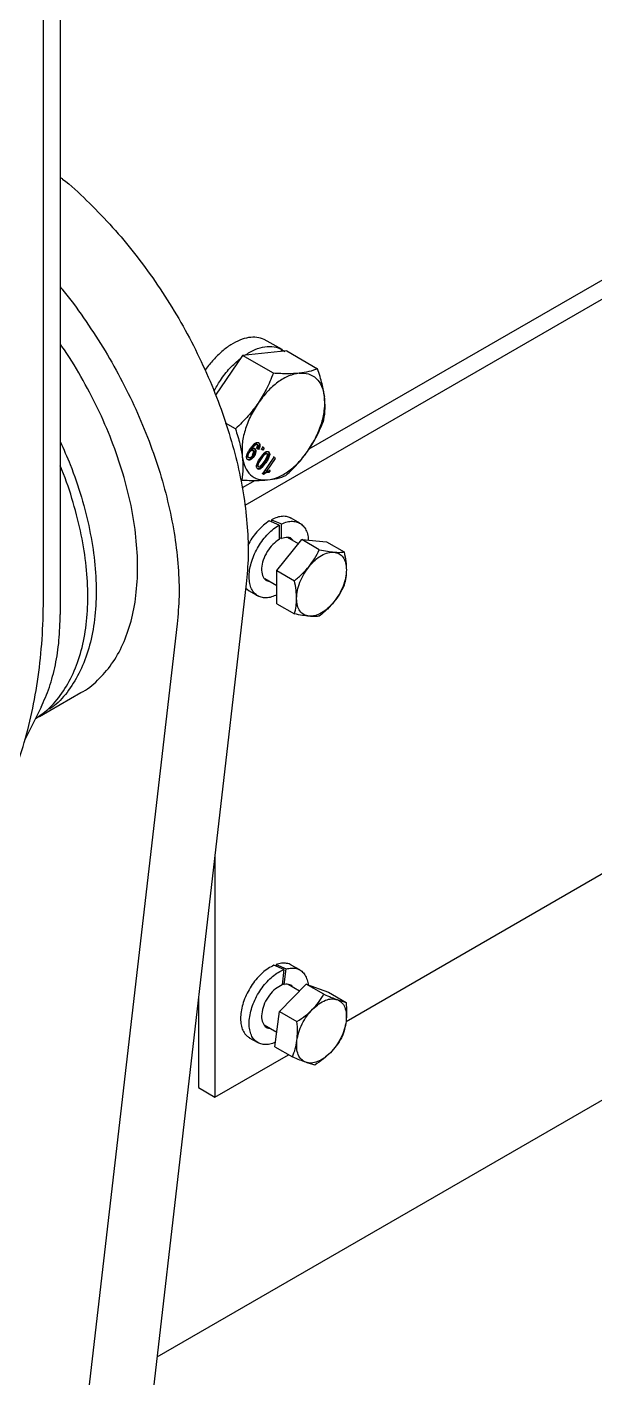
# Model space of a CAD drawing. Header units: millimetres. Extents: x 861 to 27901, y 673 to 17923.
# Drawn here: x 24084.3 to 24199.5, y 6412.9 to 6686.9 of the extents above; entities that cross this region are included whole.
import ezdxf

# ---------------------------------------------------------------- set-up
doc = ezdxf.new("R2010")
doc.units = ezdxf.units.MM
doc.header["$LTSCALE"] = 33.3

msp = doc.modelspace()

# ---------------------------------------------------------------- linework, layer by layer
at = {"color": 7, "linetype": 'Continuous', "lineweight": 25}
for p, q in [((24638.24, 6884.14), (24128.5, 6589.87)), ((24741.95, 6781.51), (24110.69, 6417.09)), ((24091.06, 6704.36), (24091.06, 6567.78)), ((24087.69, 6571.73), (24087.69, 6695.82)), ((24234.29, 6654.83), (24141.52, 6601.28)), ((24136.05, 6621.51), (24132.42, 6623.58)), ((24132.99, 6623.26), (24133.55, 6622.93)), ((24128.03, 6620.31), (24122.56, 6612.28)), ((24137.01, 6621.22), (24128.03, 6620.31)), ((24134.29, 6616.7), (24128.03, 6620.31)), ((24136.05, 6621.51), (24135.81, 6621.09)), ((24136.02, 6621.47), (24136.59, 6621.13)), ((24137.01, 6621.22), (24143.27, 6617.6)), ((24126.6, 6605.42), (24124.62, 6606.56)), ((24131.39, 6602.55), (24131.25, 6602.63)), ((24129.13, 6599.69), (24129.27, 6599.61)), ((24129.29, 6600.71), (24129.43, 6600.63)), ((24129.79, 6601.44), (24129.74, 6601.36)), ((24129.74, 6601.36), (24129.85, 6601.42)), ((24129.88, 6601.28), (24129.74, 6601.36)), ((24129.93, 6601.36), (24129.79, 6601.44)), ((24129.93, 6601.36), (24129.88, 6601.28)), ((24130.05, 6601.1), (24129.91, 6601.18)), ((24129.99, 6600.12), (24130.13, 6600.04)), ((24130.24, 6601.02), (24130.1, 6601.1)), ((24130.34, 6599.81), (24130.2, 6599.89)), ((24130.58, 6601.34), (24130.44, 6601.43)), ((24130.97, 6602.25), (24130.83, 6602.33)), ((24131.03, 6601.41), (24130.89, 6601.49)), ((24131.11, 6602.18), (24130.97, 6602.26)), ((24131.29, 6601.25), (24131.03, 6601.41)), ((24131.29, 6601.25), (24131.15, 6601.33)), ((24131.77, 6601.38), (24131.91, 6601.3)), ((24131.91, 6601.3), (24132.2, 6601.73)), ((24132.14, 6601.09), (24131.91, 6601.3)), ((24132.14, 6601.09), (24132, 6601.17)), ((24132.2, 6601.73), (24132.06, 6601.81)), ((24132.43, 6601.52), (24132.14, 6601.09)), ((24132.17, 6596.31), (24134.46, 6599.65)), ((24132.18, 6601.7), (24132.29, 6601.6)), ((24132.2, 6601.73), (24132.43, 6601.52)), ((24132.43, 6601.52), (24132.29, 6601.6)), ((24132.95, 6600.41), (24132.81, 6600.49)), ((24132.95, 6600.43), (24133.1, 6600.35)), ((24133.22, 6600.82), (24133.36, 6600.73)), ((24133.53, 6600.05), (24133.39, 6600.13)), ((24134.46, 6599.65), (24134.32, 6599.73)), ((24134.46, 6599.65), (24134.68, 6599.44)), ((24129.04, 6599.19), (24128.9, 6599.27)), ((24129.47, 6599.54), (24129.48, 6599.54)), ((24131.05, 6597.35), (24130.91, 6597.43)), ((24131.11, 6597.31), (24131.24, 6597.24)), ((24131.17, 6597.81), (24131.31, 6597.73)), ((24131.7, 6597.74), (24131.56, 6597.82)), ((24132.4, 6598.81), (24132.54, 6598.73)), ((24132.77, 6598.52), (24132.63, 6598.6)), ((24132.9, 6596.84), (24132.76, 6596.92)), ((24134.68, 6599.44), (24132.9, 6596.84)), ((24132.9, 6596.84), (24133.64, 6596.96)), ((24133.42, 6596.92), (24133.23, 6596.64)), ((24133.64, 6596.96), (24133.37, 6596.56)), ((24133.64, 6596.96), (24133.5, 6597.04)), ((24134.43, 6599.62), (24134.54, 6599.53)), ((24134.68, 6599.44), (24134.54, 6599.53)), ((24127.88, 6595.04), (24127.61, 6595.19)), ((24130.58, 6594.96), (24127.95, 6593.44)), ((24132.17, 6596.31), (24132.03, 6596.39)), ((24132.32, 6596.17), (24132.17, 6596.31)), ((24133.37, 6596.56), (24133.23, 6596.64)), ((24135.5, 6585.91), (24133.45, 6586.73)), ((24133.9, 6586.99), (24133.9, 6586.55)), ((24133.9, 6586.99), (24135.94, 6586.14)), ((24135.94, 6583.2), (24135.94, 6586.14)), ((24139.66, 6586.28), (24137.92, 6587.28)), ((24135.48, 6583.39), (24135.94, 6583.2)), ((24135.5, 6585.91), (24135.5, 6582.99)), ((24139.37, 6582.11), (24137.15, 6583.39)), ((24135, 6576.68), (24140.05, 6582.95)), ((24143.61, 6580.89), (24140.05, 6582.95)), ((24140.05, 6582.95), (24145.09, 6582.5)), ((24145.09, 6582.5), (24148.66, 6580.44)), ((24132.54, 6575.06), (24135, 6573.64)), ((24135, 6576.68), (24138.56, 6574.62)), ((24135, 6569.95), (24135, 6576.68)), ((24128.81, 6573.96), (24098.35, 6310.28)), ((24128.71, 6573.1), (24129.41, 6572.54)), ((24129.41, 6572.54), (24131.15, 6571.53)), ((24135, 6569.95), (24138.56, 6567.89)), ((24114.8, 6565.87), (24084.33, 6302.19)), ((24086.85, 6547.07), (24095.26, 6551.93)), ((24087.17, 6548.93), (24083.91, 6542.36)), ((24149.04, 6485.2), (24260.7, 6549.66)), ((24086.85, 6547.08), (24086.25, 6546.82)), ((24122.45, 6518.92), (24122.45, 6469.85)), ((24136.45, 6495.72), (24134.41, 6496.6)), ((24134.85, 6496.77), (24134.8, 6496.43)), ((24134.85, 6496.77), (24136.88, 6495.86)), ((24136.45, 6495.72), (24136.05, 6492.6)), ((24136.48, 6492.72), (24136.88, 6495.86)), ((24139.66, 6495.64), (24137.92, 6496.64)), ((24135.53, 6487.22), (24140.97, 6492.76)), ((24136.09, 6492.9), (24136.48, 6492.72)), ((24144.53, 6490.71), (24140.97, 6492.76)), ((24140.97, 6492.76), (24145.49, 6491.13)), ((24139.58, 6491.35), (24137.29, 6492.67)), ((24145.49, 6491.13), (24149.05, 6489.07)), ((24119.09, 6489.81), (24119.09, 6471.79)), ((24134.6, 6480.05), (24135.53, 6487.22)), ((24135.53, 6487.22), (24139.09, 6485.17)), ((24129.41, 6481.9), (24131.15, 6480.9)), ((24132.41, 6484.51), (24134.98, 6483.02)), ((24134.6, 6480.05), (24138.17, 6477.99)), ((24122.45, 6469.85), (24137.36, 6478.46)), ((24119.09, 6471.79), (24122.45, 6469.85))]:
    msp.add_line(p, q, dxfattribs=at)
for points, knots in [([(24091.06, 6656.47), (24091.22, 6656.35), (24093.05, 6654.97), (24096.44, 6651.81), (24101.16, 6647.02), (24105.65, 6641.73), (24109.87, 6636.08), (24113.78, 6630.12), (24117.32, 6623.91), (24120.46, 6617.52), (24123.16, 6611.03), (24125.4, 6604.5), (24127.15, 6598.01), (24128.38, 6591.63), (24129.08, 6585.45), (24129.29, 6579.49), (24128.97, 6575.8), (24128.81, 6573.96)], [0, 0, 0, 0, 0.007001, 0.07793, 0.148858, 0.219787, 0.290715, 0.361644, 0.432572, 0.503501, 0.574429, 0.645358, 0.716286, 0.787215, 0.858143, 0.929072, 1, 1, 1, 1]), ([(24091.06, 6634.21), (24091.24, 6634), (24092.91, 6632.04), (24095.84, 6627.97), (24099.77, 6622.04), (24103.3, 6615.82), (24106.45, 6609.43), (24109.15, 6602.93), (24111.39, 6596.41), (24113.13, 6589.92), (24114.37, 6583.54), (24115.07, 6577.36), (24115.27, 6571.4), (24114.95, 6567.71), (24114.8, 6565.87)], [0, 0, 0, 0, 0.010714, 0.100649, 0.190584, 0.280519, 0.370454, 0.460389, 0.550325, 0.64026, 0.730195, 0.82013, 0.910065, 1, 1, 1, 1]), ([(24095.26, 6551.93), (24095.26, 6551.93), (24096.55, 6552.49), (24098.7, 6554.37), (24101.6, 6557.58), (24103.87, 6561.62), (24105.53, 6566.29), (24106.53, 6571.54), (24106.87, 6577.28), (24106.53, 6583.4), (24105.53, 6589.81), (24103.87, 6596.4), (24101.59, 6603.04), (24098.74, 6609.64), (24095.31, 6616.04), (24092.71, 6620.4), (24091.17, 6622.47), (24091.06, 6622.62)], [0, 0, 0, 0, 0.0000474, 0.0764931, 0.1529388, 0.2293846, 0.3058303, 0.382276, 0.4587217, 0.5351675, 0.6116132, 0.6880589, 0.7645046, 0.8409504, 0.9173961, 0.9938418, 1, 1, 1, 1]), ([(24132.42, 6623.58), (24131.94, 6623.74), (24130.98, 6624.08), (24129.3, 6624), (24127.52, 6623.49), (24125.68, 6622.54), (24123.85, 6621.19), (24122.13, 6619.47), (24120.98, 6618.14), (24120.5, 6617.36), (24120.47, 6617.31)], [0, 0, 0, 0, 0.141507, 0.283013, 0.42452, 0.566026, 0.707533, 0.849039, 0.990546, 1, 1, 1, 1]), ([(24122.24, 6613.05), (24122.66, 6613.8), (24123.59, 6615.48), (24125.44, 6617.81), (24126.9, 6619.08), (24127.63, 6619.72)], [0, 0, 0, 0, 0.287398, 0.643699, 1, 1, 1, 1]), ([(24134.29, 6616.7), (24133.84, 6615.58), (24133, 6613.49), (24131.77, 6611.54), (24131.19, 6610.62)], [0, 0, 0, 0, 0.532771, 1, 1, 1, 1]), ([(24139.53, 6616.72), (24138.79, 6616.66), (24137.19, 6616.55), (24135.3, 6616.65), (24134.29, 6616.7)], [0, 0, 0, 0, 0.467229, 1, 1, 1, 1]), ([(24143.27, 6617.6), (24142.71, 6617.4), (24141.65, 6617), (24140.21, 6616.81), (24139.53, 6616.72)], [0, 0, 0, 0, 0.532771, 1, 1, 1, 1]), ([(24144.66, 6611.98), (24144.52, 6612.82), (24144.23, 6614.62), (24143.6, 6616.57), (24143.27, 6617.6)], [0, 0, 0, 0, 0.467229, 1, 1, 1, 1]), ([(24131.19, 6610.62), (24130.55, 6609.75), (24129.17, 6607.88), (24127.49, 6606.27), (24126.6, 6605.42)], [0, 0, 0, 0, 0.467229, 1, 1, 1, 1]), ([(24144.55, 6607.23), (24144.66, 6608.01), (24144.87, 6609.47), (24144.73, 6611.18), (24144.66, 6611.98)], [0, 0, 0, 0, 0.532771, 1, 1, 1, 1]), ([(24126.6, 6605.42), (24126.93, 6604.38), (24127.56, 6602.43), (24127.85, 6600.63), (24127.99, 6599.79)], [0, 0, 0, 0, 0.532771, 1, 1, 1, 1]), ([(24141.45, 6601.15), (24142.03, 6602.07), (24143.26, 6604.02), (24144.1, 6606.11), (24144.55, 6607.23)], [0, 0, 0, 0, 0.467229, 1, 1, 1, 1]), ([(24091.06, 6602.86), (24091.76, 6601.3), (24093.44, 6597.56), (24095.45, 6591.54), (24097.12, 6584.96), (24098.12, 6578.55), (24098.46, 6572.42), (24098.12, 6566.68), (24097.12, 6561.43), (24095.47, 6556.75), (24093.17, 6552.77), (24090.94, 6550.01), (24089.31, 6548.87), (24088.83, 6548.54)], [0, 0, 0, 0, 0.0703021, 0.1690464, 0.2677907, 0.366535, 0.4652793, 0.5640236, 0.662768, 0.7615123, 0.8602566, 0.9590009, 1, 1, 1, 1]), ([(24129.55, 6601.34), (24129.69, 6601.54), (24129.97, 6601.94), (24130.38, 6602.37), (24130.73, 6602.61), (24130.98, 6602.69), (24131.21, 6602.68), (24131.33, 6602.6), (24131.39, 6602.55)], [0, 0, 0, 0, 0.2504849, 0.5001185, 0.6278992, 0.7500924, 0.8749937, 1, 1, 1, 1]), ([(24131.25, 6602.63), (24131.3, 6602.57), (24131.39, 6602.47), (24131.43, 6602.27), (24131.43, 6602.04), (24131.35, 6601.7), (24131.21, 6601.45), (24131.15, 6601.33)], [0, 0, 0, 0, 0.2498592, 0.3759562, 0.5004816, 0.7498465, 1, 1, 1, 1]), ([(24131.39, 6602.55), (24131.44, 6602.49), (24131.53, 6602.39), (24131.57, 6602.19), (24131.57, 6601.95), (24131.49, 6601.62), (24131.35, 6601.37), (24131.29, 6601.25)], [0, 0, 0, 0, 0.249859, 0.375718, 0.500481, 0.749846, 1, 1, 1, 1]), ([(24127.99, 6599.79), (24128.06, 6598.99), (24128.2, 6597.28), (24127.99, 6595.82), (24127.88, 6595.04)], [0, 0, 0, 0, 0.467229, 1, 1, 1, 1]), ([(24129.04, 6599.19), (24129, 6599.24), (24128.91, 6599.35), (24128.85, 6599.58), (24128.85, 6599.86), (24128.94, 6600.27), (24129.18, 6600.78), (24129.43, 6601.15), (24129.55, 6601.34)], [0, 0, 0, 0, 0.1250636, 0.2500896, 0.37511, 0.5001694, 0.749441, 1, 1, 1, 1]), ([(24129.13, 6599.69), (24129.09, 6599.74), (24129.03, 6599.82), (24129.01, 6599.99), (24129.03, 6600.13), (24129.07, 6600.28), (24129.15, 6600.48), (24129.24, 6600.62), (24129.29, 6600.71)], [0, 0, 0, 0, 0.2490172, 0.3718447, 0.4993648, 0.6232259, 0.7498924, 1, 1, 1, 1]), ([(24130.34, 6599.81), (24130.24, 6599.67), (24130.09, 6599.46), (24129.85, 6599.26), (24129.66, 6599.15), (24129.48, 6599.08), (24129.25, 6599.06), (24129.13, 6599.14), (24129.04, 6599.19)], [0, 0, 0, 0, 0.249869, 0.376454, 0.500348, 0.627239, 0.750824, 1, 1, 1, 1]), ([(24129.27, 6599.61), (24129.23, 6599.66), (24129.17, 6599.74), (24129.15, 6599.91), (24129.17, 6600.05), (24129.21, 6600.2), (24129.29, 6600.4), (24129.38, 6600.54), (24129.43, 6600.63)], [0, 0, 0, 0, 0.249017, 0.372138, 0.499365, 0.623562, 0.749893, 1, 1, 1, 1]), ([(24130.2, 6599.89), (24130.1, 6599.75), (24129.95, 6599.54), (24129.71, 6599.34), (24129.52, 6599.23), (24129.34, 6599.16), (24129.23, 6599.16), (24129.18, 6599.15)], [0, 0, 0, 0, 0.332793, 0.501654, 0.666398, 0.835694, 1, 1, 1, 1]), ([(24130.13, 6600.04), (24130.06, 6599.95), (24129.93, 6599.77), (24129.72, 6599.61), (24129.56, 6599.54), (24129.41, 6599.52), (24129.33, 6599.58), (24129.27, 6599.61)], [0, 0, 0, 0, 0.25025, 0.499842, 0.629576, 0.750665, 1, 1, 1, 1]), ([(24129.29, 6600.71), (24129.36, 6600.8), (24129.45, 6600.93), (24129.6, 6601.06), (24129.72, 6601.13), (24129.83, 6601.18), (24129.97, 6601.19), (24130.05, 6601.14), (24130.1, 6601.1)], [0, 0, 0, 0, 0.2499766, 0.3779151, 0.500342, 0.6271064, 0.750811, 1, 1, 1, 1]), ([(24129.43, 6600.63), (24129.5, 6600.72), (24129.59, 6600.85), (24129.74, 6600.98), (24129.86, 6601.05), (24129.97, 6601.09), (24130.11, 6601.11), (24130.19, 6601.06), (24130.24, 6601.02)], [0, 0, 0, 0, 0.249976, 0.378222, 0.500342, 0.627452, 0.750811, 1, 1, 1, 1]), ([(24130.97, 6602.26), (24130.93, 6602.29), (24130.86, 6602.34), (24130.71, 6602.34), (24130.54, 6602.27), (24130.21, 6602), (24129.98, 6601.69), (24129.79, 6601.44)], [0, 0, 0, 0, 0.125207, 0.25031, 0.375339, 0.50062, 1, 1, 1, 1]), ([(24129.88, 6601.28), (24129.94, 6601.32), (24130.08, 6601.4), (24130.27, 6601.45), (24130.44, 6601.44), (24130.53, 6601.38), (24130.58, 6601.34)], [0, 0, 0, 0, 0.248943, 0.49945, 0.750285, 1, 1, 1, 1]), ([(24131.11, 6602.18), (24131.07, 6602.2), (24131, 6602.26), (24130.85, 6602.26), (24130.68, 6602.19), (24130.35, 6601.92), (24130.12, 6601.61), (24129.93, 6601.36)], [0, 0, 0, 0, 0.125207, 0.25031, 0.375339, 0.50062, 1, 1, 1, 1]), ([(24130.1, 6601.1), (24130.15, 6601.05), (24130.21, 6600.98), (24130.24, 6600.82), (24130.23, 6600.69), (24130.2, 6600.54), (24130.13, 6600.35), (24130.05, 6600.21), (24129.99, 6600.12)], [0, 0, 0, 0, 0.24952, 0.373528, 0.499888, 0.62379, 0.750316, 1, 1, 1, 1]), ([(24130.24, 6601.02), (24130.29, 6600.97), (24130.35, 6600.9), (24130.38, 6600.74), (24130.37, 6600.61), (24130.34, 6600.46), (24130.27, 6600.27), (24130.19, 6600.13), (24130.13, 6600.04)], [0, 0, 0, 0, 0.2495205, 0.3738508, 0.4998888, 0.6240956, 0.7503154, 1, 1, 1, 1]), ([(24130.44, 6601.43), (24130.45, 6601.41), (24130.49, 6601.37), (24130.54, 6601.29), (24130.59, 6601.16), (24130.61, 6600.97), (24130.59, 6600.76), (24130.53, 6600.54), (24130.42, 6600.24), (24130.29, 6600.03), (24130.2, 6599.89)], [0, 0, 0, 0, 0.062611, 0.125226, 0.250194, 0.373586, 0.500286, 0.62458, 0.750412, 1, 1, 1, 1]), ([(24130.58, 6601.34), (24130.61, 6601.31), (24130.67, 6601.24), (24130.73, 6601.08), (24130.75, 6600.89), (24130.73, 6600.68), (24130.67, 6600.45), (24130.56, 6600.15), (24130.43, 6599.95), (24130.34, 6599.81)], [0, 0, 0, 0, 0.125074, 0.250064, 0.373261, 0.500199, 0.624296, 0.750369, 1, 1, 1, 1]), ([(24130.89, 6601.49), (24130.93, 6601.57), (24131.01, 6601.72), (24131.06, 6601.91), (24131.07, 6602.04), (24131.05, 6602.16), (24131, 6602.22), (24130.97, 6602.26)], [0, 0, 0, 0, 0.2770743, 0.499914, 0.6248343, 0.7503808, 1, 1, 1, 1]), ([(24131.03, 6601.41), (24131.07, 6601.49), (24131.15, 6601.64), (24131.2, 6601.83), (24131.21, 6601.96), (24131.19, 6602.05), (24131.16, 6602.13), (24131.13, 6602.16), (24131.11, 6602.18)], [0, 0, 0, 0, 0.276477, 0.499318, 0.623718, 0.749496, 0.874756, 1, 1, 1, 1]), ([(24131.64, 6599.56), (24131.77, 6599.75), (24132.04, 6600.12), (24132.41, 6600.54), (24132.74, 6600.77), (24132.98, 6600.87), (24133.2, 6600.86), (24133.3, 6600.77), (24133.36, 6600.73)], [0, 0, 0, 0, 0.250476, 0.500347, 0.625768, 0.750176, 0.87497, 1, 1, 1, 1]), ([(24131.72, 6599.43), (24131.91, 6599.7), (24132.15, 6600.04), (24132.48, 6600.37), (24132.66, 6600.47), (24132.83, 6600.51), (24132.91, 6600.45), (24132.95, 6600.43)], [0, 0, 0, 0, 0.50041, 0.625613, 0.75058, 0.875344, 1, 1, 1, 1]), ([(24131.86, 6599.35), (24132.05, 6599.62), (24132.29, 6599.96), (24132.62, 6600.29), (24132.8, 6600.39), (24132.97, 6600.43), (24133.05, 6600.37), (24133.1, 6600.35)], [0, 0, 0, 0, 0.50041, 0.625613, 0.75058, 0.875344, 1, 1, 1, 1]), ([(24132.95, 6600.43), (24132.99, 6600.39), (24133.05, 6600.31), (24133.05, 6600.1), (24133.01, 6599.88), (24132.82, 6599.43), (24132.58, 6599.08), (24132.4, 6598.81)], [0, 0, 0, 0, 0.124696, 0.249462, 0.374432, 0.499637, 1, 1, 1, 1]), ([(24133.1, 6600.35), (24133.13, 6600.31), (24133.19, 6600.23), (24133.19, 6600.02), (24133.15, 6599.8), (24132.96, 6599.35), (24132.73, 6599), (24132.54, 6598.73)], [0, 0, 0, 0, 0.124696, 0.249462, 0.374432, 0.499637, 1, 1, 1, 1]), ([(24133.39, 6600.13), (24133.35, 6600), (24133.28, 6599.73), (24133.02, 6599.21), (24132.78, 6598.85), (24132.63, 6598.6)], [0, 0, 0, 0, 0.249754, 0.499871, 1, 1, 1, 1]), ([(24133.53, 6600.05), (24133.49, 6599.92), (24133.42, 6599.65), (24133.16, 6599.13), (24132.92, 6598.76), (24132.77, 6598.52)], [0, 0, 0, 0, 0.249754, 0.499871, 1, 1, 1, 1]), ([(24133.22, 6600.82), (24133.28, 6600.73), (24133.38, 6600.61), (24133.42, 6600.35), (24133.4, 6600.21), (24133.39, 6600.13)], [0, 0, 0, 0, 0.499036, 0.74951, 1, 1, 1, 1]), ([(24133.36, 6600.73), (24133.42, 6600.65), (24133.52, 6600.53), (24133.55, 6600.3), (24133.55, 6600.16), (24133.54, 6600.09), (24133.53, 6600.05)], [0, 0, 0, 0, 0.498795, 0.749148, 0.874576, 1, 1, 1, 1]), ([(24136.85, 6595.95), (24137.75, 6596.8), (24139.43, 6598.41), (24140.81, 6600.28), (24141.45, 6601.15)], [0, 0, 0, 0, 0.532771, 1, 1, 1, 1]), ([(24086.04, 6546.66), (24086.9, 6547.24), (24088.92, 6548.61), (24091.49, 6551.7), (24093.78, 6555.69), (24095.43, 6560.37), (24096.44, 6565.62), (24096.78, 6571.36), (24096.44, 6577.48), (24095.44, 6583.9), (24093.75, 6590.47), (24092.25, 6595.2), (24091.17, 6597.65), (24091.06, 6597.92)], [0, 0, 0, 0, 0.075256, 0.176629, 0.278001, 0.379374, 0.480746, 0.582119, 0.683492, 0.784864, 0.886237, 0.987609, 1, 1, 1, 1]), ([(24131.05, 6597.35), (24131, 6597.4), (24130.91, 6597.5), (24130.85, 6597.74), (24130.87, 6598.04), (24131.08, 6598.68), (24131.39, 6599.17), (24131.64, 6599.56)], [0, 0, 0, 0, 0.125373, 0.250644, 0.375698, 0.501113, 1, 1, 1, 1]), ([(24132.77, 6598.52), (24132.63, 6598.34), (24132.37, 6597.96), (24131.99, 6597.54), (24131.67, 6597.3), (24131.42, 6597.21), (24131.21, 6597.22), (24131.1, 6597.31), (24131.05, 6597.35)], [0, 0, 0, 0, 0.2504817, 0.5003456, 0.6317049, 0.7502211, 0.8749867, 1, 1, 1, 1]), ([(24131.17, 6597.81), (24131.14, 6597.85), (24131.08, 6597.93), (24131.07, 6598.13), (24131.11, 6598.36), (24131.31, 6598.81), (24131.54, 6599.16), (24131.72, 6599.43)], [0, 0, 0, 0, 0.124745, 0.249484, 0.374471, 0.499648, 1, 1, 1, 1]), ([(24132.63, 6598.6), (24132.49, 6598.42), (24132.23, 6598.04), (24131.85, 6597.62), (24131.53, 6597.39), (24131.29, 6597.29), (24131.17, 6597.31), (24131.11, 6597.32)], [0, 0, 0, 0, 0.293294, 0.585865, 0.739865, 0.87845, 1, 1, 1, 1]), ([(24131.27, 6597.76), (24131.26, 6597.76), (24131.24, 6597.76), (24131.21, 6597.78), (24131.18, 6597.8), (24131.17, 6597.81)], [0, 0, 0, 0, 0.1703505, 0.5851621, 1, 1, 1, 1]), ([(24131.31, 6597.73), (24131.28, 6597.77), (24131.22, 6597.85), (24131.21, 6598.05), (24131.25, 6598.28), (24131.45, 6598.73), (24131.68, 6599.08), (24131.86, 6599.35)], [0, 0, 0, 0, 0.124745, 0.249484, 0.374471, 0.499648, 1, 1, 1, 1]), ([(24131.7, 6597.74), (24131.67, 6597.72), (24131.59, 6597.68), (24131.48, 6597.66), (24131.39, 6597.67), (24131.34, 6597.71), (24131.31, 6597.73)], [0, 0, 0, 0, 0.250158, 0.500156, 0.750032, 1, 1, 1, 1]), ([(24132.4, 6598.81), (24132.27, 6598.63), (24132.08, 6598.35), (24131.8, 6598.02), (24131.64, 6597.89), (24131.56, 6597.82)], [0, 0, 0, 0, 0.500372, 0.750515, 1, 1, 1, 1]), ([(24132.54, 6598.73), (24132.41, 6598.55), (24132.22, 6598.27), (24131.94, 6597.93), (24131.78, 6597.81), (24131.7, 6597.74)], [0, 0, 0, 0, 0.500372, 0.750515, 1, 1, 1, 1]), ([(24127.88, 6595.04), (24128.89, 6594.99), (24130.78, 6594.9), (24132.37, 6595.01), (24133.12, 6595.06)], [0, 0, 0, 0, 0.532771, 1, 1, 1, 1]), ([(24133.23, 6596.64), (24133.07, 6596.63), (24132.73, 6596.6), (24132.36, 6596.37), (24132.18, 6596.25)], [0, 0, 0, 0, 0.500866, 1, 1, 1, 1]), ([(24133.37, 6596.56), (24133.21, 6596.55), (24132.87, 6596.52), (24132.5, 6596.29), (24132.32, 6596.17)], [0, 0, 0, 0, 0.500866, 1, 1, 1, 1]), ([(24133.12, 6595.06), (24133.79, 6595.15), (24135.24, 6595.35), (24136.29, 6595.74), (24136.85, 6595.95)], [0, 0, 0, 0, 0.467229, 1, 1, 1, 1]), ([(24133.45, 6586.73), (24133.06, 6586.46), (24132.29, 6585.93), (24131.17, 6584.84), (24130.17, 6583.58), (24129.47, 6582.53), (24129.17, 6581.91), (24129.11, 6581.77)], [0, 0, 0, 0, 0.234353, 0.468707, 0.70306, 0.937413, 1, 1, 1, 1]), ([(24137.91, 6587.26), (24137.67, 6587.38), (24137.15, 6587.65), (24136.17, 6587.71), (24135.06, 6587.53), (24134.29, 6587.17), (24133.9, 6586.99)], [0, 0, 0, 0, 0.220764, 0.48051, 0.740255, 1, 1, 1, 1]), ([(24135.94, 6586.14), (24136.33, 6586.29), (24137.1, 6586.61), (24138.19, 6586.72), (24139.17, 6586.56), (24140.01, 6586.1), (24140.69, 6585.38), (24141.15, 6584.4), (24141.38, 6583.53), (24141.38, 6582.96), (24141.39, 6582.83)], [0, 0, 0, 0, 0.137338, 0.274676, 0.412014, 0.549352, 0.68669, 0.824029, 0.961367, 1, 1, 1, 1]), ([(24135, 6571.75), (24134.64, 6571.59), (24133.9, 6571.25), (24132.82, 6571.09), (24131.81, 6571.2), (24130.94, 6571.6), (24130.24, 6572.27), (24129.72, 6573.2), (24129.43, 6574.34), (24129.35, 6575.65), (24129.5, 6577.08), (24129.88, 6578.58), (24130.46, 6580.09), (24131.23, 6581.56), (24132.15, 6582.93), (24133.2, 6584.14), (24134.33, 6585.18), (24135.11, 6585.66), (24135.5, 6585.91)], [0, 0, 0, 0, 0.057954, 0.120757, 0.18356, 0.246363, 0.309166, 0.371969, 0.434772, 0.497575, 0.560378, 0.623182, 0.685985, 0.748788, 0.811591, 0.874394, 0.937197, 1, 1, 1, 1]), ([(24138.31, 6582.72), (24138.27, 6582.79), (24138.05, 6583.23), (24137.22, 6583.51), (24136.37, 6583.3), (24135.94, 6583.2)], [0, 0, 0, 0, 0.096571, 0.548286, 1, 1, 1, 1]), ([(24135.5, 6582.99), (24135.05, 6582.68), (24134.15, 6582.08), (24132.98, 6580.54), (24132.17, 6578.81), (24131.83, 6577.08), (24132.02, 6575.64), (24132.61, 6574.68), (24133.26, 6574.55), (24133.54, 6574.49)], [0, 0, 0, 0, 0.148322, 0.296644, 0.444965, 0.593287, 0.741609, 0.889931, 1, 1, 1, 1]), ([(24141.54, 6577.5), (24141.92, 6578.02), (24142.73, 6579.1), (24143.31, 6580.28), (24143.61, 6580.89)], [0, 0, 0, 0, 0.476313, 1, 1, 1, 1]), ([(24143.61, 6580.89), (24144.18, 6580.78), (24145.26, 6580.56), (24146.15, 6580.46), (24146.58, 6580.41)], [0, 0, 0, 0, 0.523687, 1, 1, 1, 1]), ([(24146.58, 6580.41), (24146.97, 6580.39), (24147.78, 6580.33), (24148.35, 6580.41), (24148.66, 6580.44)], [0, 0, 0, 0, 0.4763129, 1, 1, 1, 1]), ([(24148.66, 6580.44), (24148.79, 6579.79), (24149.04, 6578.54), (24149.08, 6577.37), (24149.11, 6576.82)], [0, 0, 0, 0, 0.523687, 1, 1, 1, 1]), ([(24138.56, 6574.62), (24139.13, 6575.08), (24140.21, 6575.96), (24141.11, 6577), (24141.54, 6577.5)], [0, 0, 0, 0, 0.523687, 1, 1, 1, 1]), ([(24149.11, 6576.82), (24149.08, 6576.29), (24149.04, 6575.17), (24148.79, 6574.22), (24148.66, 6573.72)], [0, 0, 0, 0, 0.476313, 1, 1, 1, 1]), ([(24139.01, 6570.99), (24138.99, 6571.55), (24138.95, 6572.71), (24138.7, 6573.96), (24138.56, 6574.62)], [0, 0, 0, 0, 0.476313, 1, 1, 1, 1]), ([(24148.66, 6573.72), (24148.35, 6573.1), (24147.78, 6571.92), (24146.97, 6570.84), (24146.58, 6570.32)], [0, 0, 0, 0, 0.523687, 1, 1, 1, 1]), ([(24138.56, 6567.89), (24138.7, 6568.39), (24138.95, 6569.35), (24138.99, 6570.46), (24139.01, 6570.99)], [0, 0, 0, 0, 0.523687, 1, 1, 1, 1]), ([(24146.58, 6570.32), (24146.15, 6569.82), (24145.26, 6568.79), (24144.18, 6567.9), (24143.61, 6567.44)], [0, 0, 0, 0, 0.476313, 1, 1, 1, 1]), ([(24141.54, 6567.4), (24141.11, 6567.45), (24140.21, 6567.56), (24139.13, 6567.77), (24138.56, 6567.89)], [0, 0, 0, 0, 0.476313, 1, 1, 1, 1]), ([(24143.61, 6567.44), (24143.31, 6567.4), (24142.73, 6567.33), (24141.92, 6567.38), (24141.54, 6567.4)], [0, 0, 0, 0, 0.523687, 1, 1, 1, 1]), ([(24134.41, 6496.6), (24134.02, 6496.4), (24133.24, 6496.01), (24132.08, 6495.1), (24130.98, 6494), (24129.99, 6492.7), (24129.13, 6491.29), (24128.44, 6489.79), (24127.95, 6488.28), (24127.67, 6486.8), (24127.62, 6485.42), (24127.79, 6484.18), (24128.19, 6483.13), (24128.73, 6482.35), (24129.21, 6482.05), (24129.43, 6481.92)], [0, 0, 0, 0, 0.078245, 0.15649, 0.234735, 0.31298, 0.391225, 0.46947, 0.547715, 0.62596, 0.704205, 0.78245, 0.860694, 0.938939, 1, 1, 1, 1]), ([(24134.73, 6481), (24134.53, 6480.91), (24133.95, 6480.63), (24133.02, 6480.47), (24131.99, 6480.52), (24131.09, 6480.87), (24130.35, 6481.5), (24129.8, 6482.38), (24129.46, 6483.48), (24129.35, 6484.76), (24129.46, 6486.18), (24129.8, 6487.67), (24130.34, 6489.18), (24131.08, 6490.66), (24131.98, 6492.05), (24133, 6493.3), (24134.12, 6494.36), (24135.29, 6495.2), (24136.06, 6495.54), (24136.45, 6495.72)], [0, 0, 0, 0, 0.030594, 0.091182, 0.15177, 0.212358, 0.272946, 0.333533, 0.394121, 0.454709, 0.515297, 0.575885, 0.636473, 0.697061, 0.757649, 0.818236, 0.878824, 0.939412, 1, 1, 1, 1]), ([(24137.92, 6496.64), (24137.91, 6496.64), (24137.66, 6496.85), (24137, 6497.01), (24135.98, 6497.09), (24135.23, 6496.87), (24134.85, 6496.77)], [0, 0, 0, 0, 0.009562, 0.339708, 0.669854, 1, 1, 1, 1]), ([(24136.88, 6495.86), (24137.26, 6495.94), (24138, 6496.1), (24139, 6495.97), (24139.88, 6495.57), (24140.58, 6494.89), (24141.07, 6493.95), (24141.33, 6493.17), (24141.35, 6492.68), (24141.36, 6492.62)], [0, 0, 0, 0, 0.163155, 0.32631, 0.489465, 0.65262, 0.815775, 0.97893, 1, 1, 1, 1]), ([(24138.32, 6492.08), (24138.12, 6492.31), (24137.66, 6492.82), (24136.9, 6492.76), (24136.48, 6492.72)], [0, 0, 0, 0, 0.445786, 1, 1, 1, 1]), ([(24136.05, 6492.6), (24135.6, 6492.38), (24134.7, 6491.94), (24133.43, 6490.57), (24132.46, 6488.91), (24131.91, 6487.15), (24131.87, 6485.53), (24132.37, 6484.38), (24133, 6483.8), (24133.49, 6483.83), (24133.57, 6483.84)], [0, 0, 0, 0, 0.139036, 0.278072, 0.417108, 0.556144, 0.69518, 0.834216, 0.973252, 1, 1, 1, 1]), ([(24142.26, 6487.68), (24142.68, 6488.14), (24143.56, 6489.1), (24144.2, 6490.15), (24144.53, 6490.71)], [0, 0, 0, 0, 0.476313, 1, 1, 1, 1]), ([(24144.53, 6490.71), (24145.05, 6490.49), (24146.05, 6490.08), (24146.86, 6489.77), (24147.24, 6489.63)], [0, 0, 0, 0, 0.523687, 1, 1, 1, 1]), ([(24139.09, 6485.17), (24139.69, 6485.57), (24140.84, 6486.33), (24141.8, 6487.24), (24142.26, 6487.68)], [0, 0, 0, 0, 0.523687, 1, 1, 1, 1]), ([(24147.24, 6489.63), (24147.59, 6489.51), (24148.31, 6489.26), (24148.8, 6489.14), (24149.05, 6489.07)], [0, 0, 0, 0, 0.476313, 1, 1, 1, 1]), ([(24149.05, 6489.07), (24149.11, 6488.38), (24149.21, 6487.06), (24149.1, 6485.81), (24149.04, 6485.22)], [0, 0, 0, 0, 0.523687, 1, 1, 1, 1]), ([(24139.08, 6481.32), (24139.13, 6481.91), (24139.24, 6483.15), (24139.14, 6484.47), (24139.09, 6485.17)], [0, 0, 0, 0, 0.476313, 1, 1, 1, 1]), ([(24149.04, 6485.22), (24148.95, 6484.66), (24148.75, 6483.47), (24148.34, 6482.43), (24148.13, 6481.9)], [0, 0, 0, 0, 0.476313, 1, 1, 1, 1]), ([(24148.13, 6481.9), (24147.79, 6481.34), (24147.15, 6480.29), (24146.28, 6479.32), (24145.86, 6478.86)], [0, 0, 0, 0, 0.523687, 1, 1, 1, 1]), ([(24138.17, 6477.99), (24138.38, 6478.53), (24138.78, 6479.56), (24138.98, 6480.75), (24139.08, 6481.32)], [0, 0, 0, 0, 0.523687, 1, 1, 1, 1]), ([(24140.88, 6476.91), (24140.49, 6477.06), (24139.68, 6477.36), (24138.69, 6477.77), (24138.17, 6477.99)], [0, 0, 0, 0, 0.476313, 1, 1, 1, 1]), ([(24142.69, 6476.35), (24142.43, 6476.42), (24141.94, 6476.54), (24141.22, 6476.79), (24140.88, 6476.91)], [0, 0, 0, 0, 0.523687, 1, 1, 1, 1]), ([(24145.86, 6478.86), (24145.4, 6478.43), (24144.43, 6477.52), (24143.29, 6476.75), (24142.69, 6476.35)], [0, 0, 0, 0, 0.4763129, 1, 1, 1, 1])]:
    msp.add_open_spline(points, degree=3, knots=knots, dxfattribs=at)
for points in [[(24128.5, 6620.36), (24129.2, 6620.77), (24130.58, 6621.61), (24132.61, 6622.16), (24134.49, 6622.21), (24135.53, 6621.74), (24136.05, 6621.51)], [(24139.53, 6616.72), (24138.83, 6616.58), (24137.43, 6616.3), (24135.2, 6614.96), (24133.04, 6613.09), (24131.81, 6611.44), (24131.19, 6610.62)], [(24139.53, 6616.72), (24140.19, 6616.71), (24141.5, 6616.71), (24143.05, 6615.76), (24144.2, 6614.22), (24144.51, 6612.73), (24144.66, 6611.98)], [(24131.19, 6610.62), (24130.65, 6609.74), (24129.55, 6607.97), (24128.47, 6605.1), (24127.86, 6602.27), (24127.95, 6600.62), (24127.99, 6599.79)], [(24141.45, 6601.15), (24142, 6602.04), (24143.1, 6603.81), (24144.18, 6606.68), (24144.79, 6609.51), (24144.7, 6611.16), (24144.66, 6611.98)], [(24127.99, 6599.79), (24128.14, 6599.05), (24128.44, 6597.56), (24129.59, 6596.02), (24131.14, 6595.07), (24132.46, 6595.06), (24133.12, 6595.06)], [(24133.12, 6595.06), (24133.82, 6595.2), (24135.22, 6595.48), (24137.44, 6596.81), (24139.61, 6598.69), (24140.84, 6600.33), (24141.45, 6601.15)], [(24141.54, 6577.5), (24141.94, 6577.95), (24142.73, 6578.85), (24144.06, 6579.79), (24145.39, 6580.38), (24146.18, 6580.4), (24146.58, 6580.41)], [(24146.58, 6580.41), (24146.95, 6580.33), (24147.68, 6580.18), (24148.47, 6579.4), (24149.01, 6578.29), (24149.07, 6577.31), (24149.11, 6576.82)], [(24139.01, 6570.99), (24139.05, 6571.52), (24139.11, 6572.58), (24139.65, 6574.3), (24140.44, 6576), (24141.17, 6577), (24141.54, 6577.5)], [(24149.11, 6576.82), (24149.07, 6576.29), (24149.01, 6575.24), (24148.47, 6573.51), (24147.68, 6571.81), (24146.95, 6570.82), (24146.58, 6570.32)], [(24078.94, 6529.31), (24079.86, 6531.29), (24081.69, 6535.24), (24083.85, 6541.75), (24085.57, 6548.67), (24086.78, 6556), (24087.55, 6563.66), (24087.65, 6569.04), (24087.69, 6571.73)], [(24141.54, 6567.4), (24141.17, 6567.48), (24140.44, 6567.64), (24139.65, 6568.42), (24139.11, 6569.53), (24139.05, 6570.5), (24139.01, 6570.99)], [(24146.58, 6570.32), (24146.18, 6569.87), (24145.39, 6568.96), (24144.06, 6568.02), (24142.73, 6567.43), (24141.94, 6567.41), (24141.54, 6567.4)], [(24087.17, 6548.93), (24087.76, 6550.26), (24088.96, 6552.92), (24090.14, 6557.5), (24090.92, 6562.43), (24091.01, 6565.99), (24091.06, 6567.78)], [(24139.08, 6481.32), (24139.18, 6481.87), (24139.39, 6482.99), (24140.11, 6484.7), (24141.06, 6486.33), (24141.86, 6487.23), (24142.26, 6487.68)], [(24142.26, 6487.68), (24142.69, 6488.07), (24143.53, 6488.85), (24144.87, 6489.55), (24146.16, 6489.87), (24146.88, 6489.71), (24147.24, 6489.63)], [(24147.24, 6489.63), (24147.56, 6489.46), (24148.21, 6489.13), (24148.82, 6488.12), (24149.15, 6486.81), (24149.08, 6485.75), (24149.04, 6485.22)], [(24149.04, 6485.22), (24148.94, 6484.67), (24148.73, 6483.56), (24148.01, 6481.84), (24147.06, 6480.21), (24146.26, 6479.31), (24145.86, 6478.86)], [(24140.88, 6476.91), (24140.56, 6477.08), (24139.91, 6477.41), (24139.3, 6478.42), (24138.97, 6479.73), (24139.04, 6480.79), (24139.08, 6481.32)], [(24145.86, 6478.86), (24145.43, 6478.47), (24144.59, 6477.7), (24143.25, 6476.99), (24141.96, 6476.67), (24141.24, 6476.83), (24140.88, 6476.91)]]:
    msp.add_open_spline(points, degree=3, dxfattribs=at)

doc.saveas('drawing.dxf')
